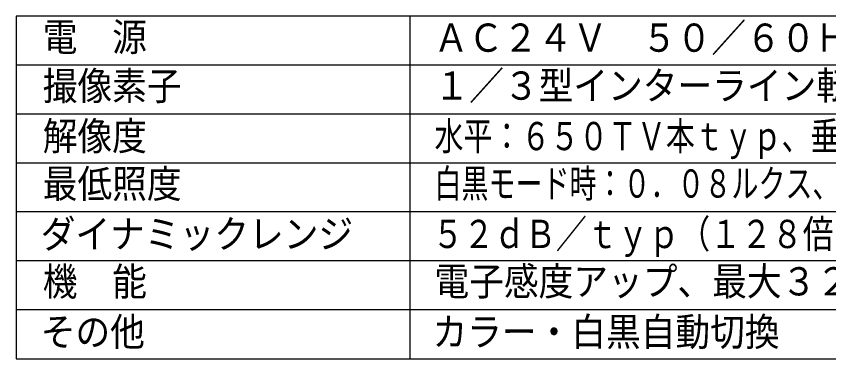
# Model space of a CAD drawing. Units: millimetres, scale not verified. Extents: x -62 to 64, y -57 to 58.
# Drawn here: x -62.5 to 20.5, y -56.9 to -21.9 of the extents above; entities that cross this region are included whole.
import ezdxf
from ezdxf.enums import TextEntityAlignment as Align

# ---------------------------------------------------------------- set-up
doc = ezdxf.new("R2010")
doc.units = ezdxf.units.MM
doc.header["$LTSCALE"] = 0.191441
doc.layers.add('0-1_MOJI1', color=2, linetype='Continuous')
doc.layers.add('0-3_WAKU', color=1, linetype='Continuous')
doc.styles.add('ＭＳ ゴシック', font='')
doc.styles.get('ＭＳ ゴシック').set_extended_font_data('MS Gothic')

msp = doc.modelspace()

# ---------------------------------------------------------------- linework, layer by layer
at = {"layer": '0-3_WAKU', "color": 4}
for p, q in [((-62.5, -21.858), (-62.5, -56.858)), ((62.5, -21.858), (-62.5, -21.858)), ((-22.2944, -56.858), (-22.2944, -21.858)), ((-62.5, -56.858), (62.5, -56.858))]:
    msp.add_line(p, q, dxfattribs=at)
at = {"layer": '0-3_WAKU'}
for p, q in [((62.5, -26.858), (-62.5, -26.858)), ((62.5, -31.858), (-62.5, -31.858)), ((62.5, -36.858), (-62.5, -36.858)), ((62.5, -41.858), (-62.5, -41.858)), ((62.5, -46.858), (-62.5, -46.858)), ((62.5, -51.858), (-62.5, -51.858))]:
    msp.add_line(p, q, dxfattribs=at)

# ---------------------------------------------------------------- texts
at = {"layer": '0-1_MOJI1', "style": 'ＭＳ ゴシック'}
for s, width, p in [('電\u3000源', 0.9, (-59.7944, -26.288)), ('ＡＣ２４Ｖ  ５０／６０Ｈｚ、ＤＣ１２Ｖ', 0.9, (-19.8638, -26.3568)), ('撮像素子', 0.9, (-59.7944, -31.2846)), ('１／３型インターライン転送方式ＣＣＤ', 0.9, (-19.7944, -31.2572)), ('解像度', 0.9, (-59.7944, -36.4131)), ('水平：６５０ＴＶ本ｔｙｐ、垂直：３５０ＴＶ本以上（中心部）', 0.75, (-19.7944, -36.4131)), ('最低照度', 0.9, (-59.7944, -41.2846)), ('白黒モード時：０．０８ルクス、カラーモード時：０．６ルクス', 0.7, (-19.7944, -41.2572)), ('ダイナミックレンジ', 0.9, (-60, -46.4131)), ('５２ｄＢ／ｔｙｐ（１２８倍スーパーダイナミック方式）', 0.8, (-20, -46.4131)), ('機\u3000能', 0.9, (-59.7944, -51.2846)), ('電子感度アップ、最大３２倍', 0.9, (-19.7944, -51.2572)), ('その他', 0.9, (-60, -56.4131)), ('カラー・白黒自動切換', 0.9, (-20, -56.4131))]:
    msp.add_text(s, height=2.887, dxfattribs=dict(at, width=width)).set_placement(p, align=Align.BOTTOM_LEFT)

doc.saveas('drawing.dxf')
